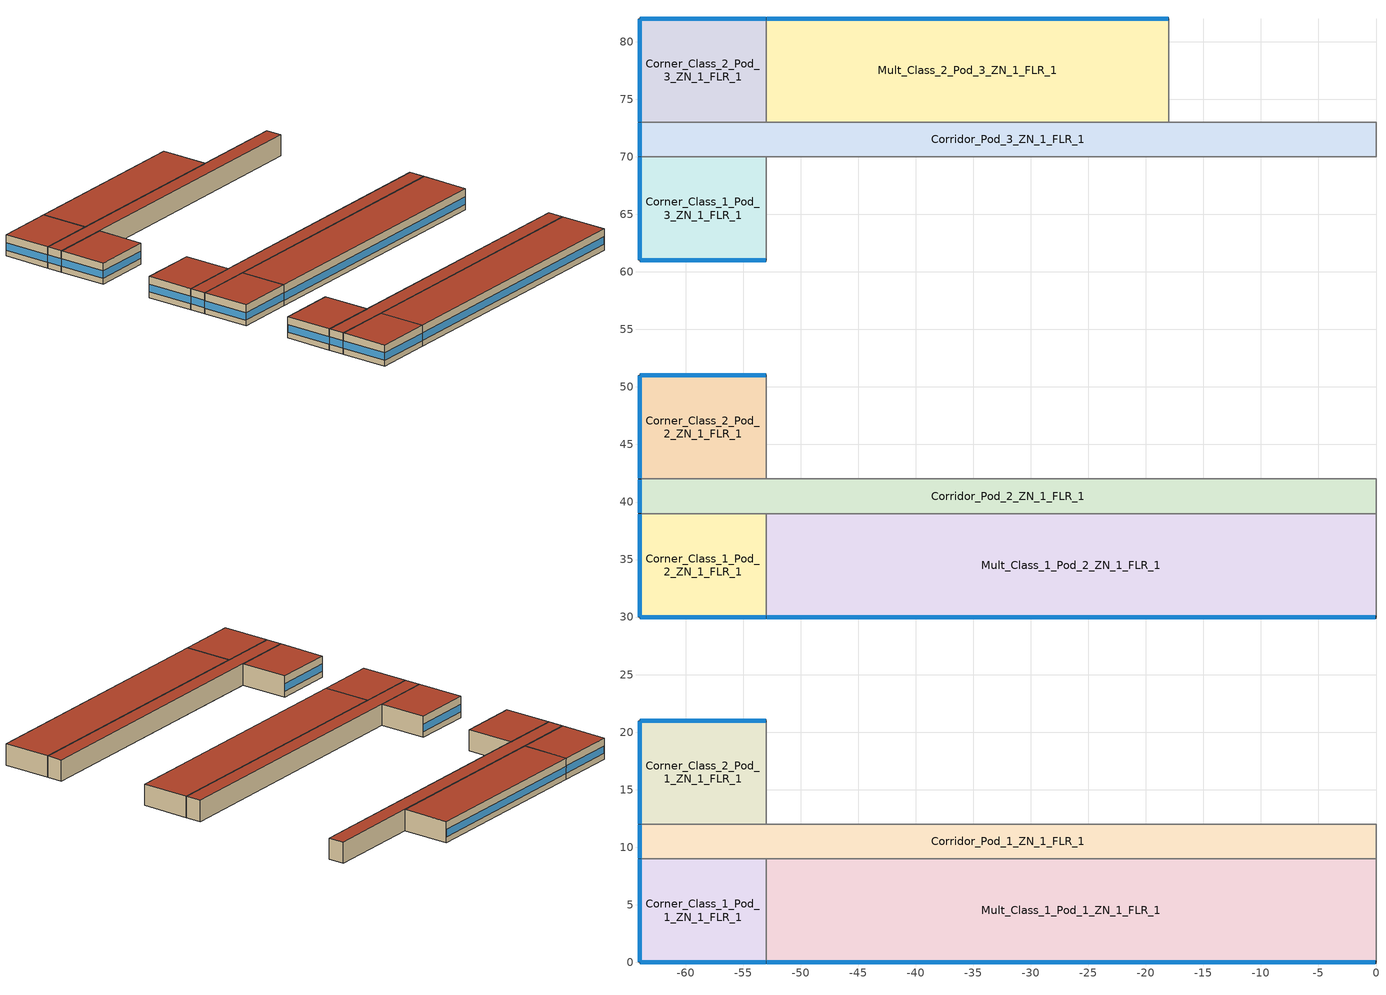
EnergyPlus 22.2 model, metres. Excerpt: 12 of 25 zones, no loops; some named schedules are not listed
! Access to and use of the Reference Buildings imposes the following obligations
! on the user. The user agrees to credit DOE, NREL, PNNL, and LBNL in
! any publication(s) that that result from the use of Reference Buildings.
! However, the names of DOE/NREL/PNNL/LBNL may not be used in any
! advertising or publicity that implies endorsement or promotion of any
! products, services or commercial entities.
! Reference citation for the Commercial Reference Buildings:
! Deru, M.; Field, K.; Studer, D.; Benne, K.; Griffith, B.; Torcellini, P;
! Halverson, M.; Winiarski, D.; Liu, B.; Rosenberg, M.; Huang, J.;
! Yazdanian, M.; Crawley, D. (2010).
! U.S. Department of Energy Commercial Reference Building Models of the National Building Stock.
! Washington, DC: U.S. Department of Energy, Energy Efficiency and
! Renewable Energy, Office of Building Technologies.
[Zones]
Corner_Class_1_Pod_1_ZN_1_FLR_1
 floor ground (ext-slab): -64,9 -53,9 -53,0 -64,0 z0
 wall outside (Steel Frame Non-res Ext Wall): -64,9 -64,0 -53,0 z0:4
 wall to Mult_Class_1_Pod_1_ZN_1_FLR_1 (int-walls): -53,0 -53,9 z0:4
 wall to Corridor_Pod_1_ZN_1_FLR_1 (int-walls): -53,9 -64,9 z0:4
 window (Window Non-res Fixed): -63.95,0 -53.05,0 z1.1:2.51; -64,8.95 -64,0.05 z1.1:2.52
 roof outside (IEAD Non-res Roof): -64,0 -53,0 -53,9 -64,9 z4
Corner_Class_1_Pod_2_ZN_1_FLR_1
 floor ground (ext-slab): -64,39 -53,39 -53,30 -64,30 z0
 wall outside (Steel Frame Non-res Ext Wall): -64,39 -64,30 -53,30 z0:4
 wall to Mult_Class_1_Pod_2_ZN_1_FLR_1 (int-walls): -53,30 -53,39 z0:4
 wall to Corridor_Pod_2_ZN_1_FLR_1 (int-walls): -53,39 -64,39 z0:4
 window (Window Non-res Fixed): -63.95,30 -53.05,30 z1.1:2.51; -64,38.95 -64,30.05 z1.1:2.52
 roof outside (IEAD Non-res Roof): -64,30 -53,30 -53,39 -64,39 z4
Corner_Class_1_Pod_3_ZN_1_FLR_1
 floor ground (ext-slab): -64,70 -53,70 -53,61 -64,61 z0
 wall outside (Steel Frame Non-res Ext Wall): -64,70 -64,61 -53,61 z0:4
 wall to Mult_Class_1_Pod_3_ZN_1_FLR_1 (int-walls): -53,61 -53,70 z0:4
 wall to Corridor_Pod_3_ZN_1_FLR_1 (int-walls): -53,70 -64,70 z0:4
 window (Window Non-res Fixed): -63.95,61 -53.05,61 z1.1:2.51; -64,69.95 -64,61.05 z1.1:2.52
 roof outside (IEAD Non-res Roof): -64,61 -53,61 -53,70 -64,70 z4
Corner_Class_2_Pod_1_ZN_1_FLR_1
 floor ground (ext-slab): -64,21 -53,21 -53,12 -64,12 z0
 wall outside (Steel Frame Non-res Ext Wall): -53,21 -64,21 -64,12 z0:4
 wall to Corridor_Pod_1_ZN_1_FLR_1 (int-walls): -64,12 -53,12 z0:4
 wall to Mult_Class_2_Pod_1_ZN_1_FLR_1 (int-walls): -53,12 -53,21 z0:4
 window (Window Non-res Fixed): -53.05,21 -63.95,21 z1.1:2.51; -64,20.95 -64,12.05 z1.1:2.52
 roof outside (IEAD Non-res Roof): -64,12 -53,12 -53,21 -64,21 z4
Corner_Class_2_Pod_2_ZN_1_FLR_1
 floor ground (ext-slab): -64,51 -53,51 -53,42 -64,42 z0
 wall outside (Steel Frame Non-res Ext Wall): -53,51 -64,51 -64,42 z0:4
 wall to Corridor_Pod_2_ZN_1_FLR_1 (int-walls): -64,42 -53,42 z0:4
 wall to Mult_Class_2_Pod_2_ZN_1_FLR_1 (int-walls): -53,42 -53,51 z0:4
 window (Window Non-res Fixed): -53.05,51 -63.95,51 z1.1:2.51; -64,50.95 -64,42.05 z1.1:2.52
 roof outside (IEAD Non-res Roof): -64,42 -53,42 -53,51 -64,51 z4
Corner_Class_2_Pod_3_ZN_1_FLR_1
 floor ground (ext-slab): -64,82 -53,82 -53,73 -64,73 z0
 wall outside (Steel Frame Non-res Ext Wall): -53,82 -64,82 -64,73 z0:4
 wall to Corridor_Pod_3_ZN_1_FLR_1 (int-walls): -64,73 -53,73 z0:4
 wall to Mult_Class_2_Pod_3_ZN_1_FLR_1 (int-walls): -53,73 -53,82 z0:4
 window (Window Non-res Fixed): -53.05,82 -63.95,82 z1.1:2.51; -64,81.95 -64,73.05 z1.1:2.52
 roof outside (IEAD Non-res Roof): -64,73 -53,73 -53,82 -64,82 z4
Corridor_Pod_1_ZN_1_FLR_1
 floor ground (ext-slab): -64,12 0,12 0,9 -64,9 z0
 wall outside (Steel Frame Non-res Ext Wall): -64,12 -64,9 z0:4
 wall to Mult_Class_1_Pod_1_ZN_1_FLR_1 (int-walls): -53,9 0,9 z0:4
 wall to Main_Corridor_ZN_1_FLR_1 (int-walls): 0,9 0,12 z0:4
 wall to Mult_Class_2_Pod_1_ZN_1_FLR_1 (int-walls): 0,12 -53,12 z0:4
 window (Window Non-res Fixed): -64,11.95 -64,9.05 z1.1:2.55
 roof outside (IEAD Non-res Roof): -64,9 0,9 0,12 -64,12 z4
Corridor_Pod_2_ZN_1_FLR_1
 floor ground (ext-slab): -64,42 0,42 0,39 -64,39 z0
 wall outside (Steel Frame Non-res Ext Wall): -64,42 -64,39 z0:4
 wall to Mult_Class_1_Pod_2_ZN_1_FLR_1 (int-walls): -53,39 0,39 z0:4
 wall to Main_Corridor_ZN_1_FLR_1 (int-walls): 0,39 0,42 z0:4
 wall to Mult_Class_2_Pod_2_ZN_1_FLR_1 (int-walls): 0,42 -53,42 z0:4
 window (Window Non-res Fixed): -64,41.95 -64,39.05 z1.1:2.55
 roof outside (IEAD Non-res Roof): -64,39 0,39 0,42 -64,42 z4
Corridor_Pod_3_ZN_1_FLR_1
 floor ground (ext-slab): -64,73 0,73 0,70 -64,70 z0
 wall outside (Steel Frame Non-res Ext Wall): -64,73 -64,70 z0:4
 wall to Mult_Class_1_Pod_3_ZN_1_FLR_1 (int-walls): -53,70 0,70 z0:4
 wall to Library_Media_Center_ZN_1_FLR_1 (int-walls): 0,70 0,73 z0:4
 wall to Computer_Class_ZN_1_FLR_1 (int-walls): 0,73 -18,73 z0:4
 wall to Mult_Class_2_Pod_3_ZN_1_FLR_1 (int-walls): -18,73 -53,73 z0:4
 window (Window Non-res Fixed): -64,72.95 -64,70.05 z1.1:2.55
 roof outside (IEAD Non-res Roof): -64,70 0,70 0,73 -64,73 z4
Mult_Class_1_Pod_1_ZN_1_FLR_1
 floor ground (ext-slab): -53,9 0,9 0,0 -53,0 z0
 wall outside (Steel Frame Non-res Ext Wall): -53,0 0,0 z0:4
 wall to Lobby_ZN_1_FLR_1 (int-walls): 0,0 0,9 z0:4
 window (Window Non-res Fixed): -52.95,0 -0.05,0 z1.1:2.5
 roof outside (IEAD Non-res Roof): -53,0 0,0 0,9 -53,9 z4
Mult_Class_1_Pod_2_ZN_1_FLR_1
 floor ground (ext-slab): -53,39 0,39 0,30 -53,30 z0
 wall outside (Steel Frame Non-res Ext Wall): -53,30 0,30 z0:4
 wall to Main_Corridor_ZN_1_FLR_1 (int-walls): 0,30 0,39 z0:4
 window (Window Non-res Fixed): -52.95,30 -0.05,30 z1.1:2.5
 roof outside (IEAD Non-res Roof): -53,30 0,30 0,39 -53,39 z4
Mult_Class_2_Pod_3_ZN_1_FLR_1
 floor ground (ext-slab): -53,82 -18,82 -18,73 -53,73 z0
 wall outside (Steel Frame Non-res Ext Wall): -18,82 -53,82 z0:4
 wall to Computer_Class_ZN_1_FLR_1 (int-walls): -18,73 -18,82 z0:4
 window (Window Non-res Fixed): -18.05,82 -52.95,82 z1.1:2.5
 roof outside (IEAD Non-res Roof): -53,73 -18,73 -18,82 -53,82 z4
[Building]
Ref Bldg Primary School Pre1980_v1.3_5.0: North Axis {deg}=0; Terrain=City; Loads Convergence Tolerance Value {W}=0.04; Temperature Convergence Tolerance Value {deltaC}=0.2; Solar Distribution=FullInteriorAndExterior; Maximum Number of Warmup Days=25; Minimum Number of Warmup Days=6
[Site:Location]
USA GA-ATLANTA: Latitude {deg}=33.65; Longitude {deg}=-84.42; Time Zone {hr}=-5; Elevation {m}=315
[SizingPeriod:DesignDay] Day of Month=21; Humidity Condition Type=Wetbulb; Barometric Pressure {Pa}=97598; Rain Indicator=No; Snow Indicator=No; Daylight Saving Time Indicator=No; Solar Model Indicator=ASHRAEClearSky
Name | Month | Day Type | Maximum Dry-Bulb Temperature {C} | Daily Dry-Bulb Temperature Range {deltaC} | Wetbulb or DewPoint at Maximum Dry-Bulb {C} | Wind Speed {m/s} | Wind Direction {deg} | Sky Clearness
ATLANTA Ann Htg 99.6% Condns DB | 1 | WinterDesignDay | -7.3 | 0 | -7.3 | 5.3 | 320 | 0
ATLANTA Ann Clg .4% Condns WB=>MDB | 7 | SummerDesignDay | 31.4 | 9.7 | 25.2 | 4 | 300 | 1
[Site:WaterMainsTemperature]
Calculation Method=CORRELATION; Annual Average Outdoor Air Temperature {C}=15.83; Maximum Difference In Monthly Average Outdoor Air Temperatures {deltaC}=20.5
[Site:GroundTemperature:BuildingSurface]
19.963, 19.905, 19.939, 20.453, 22.043, 22.528, 22.672, 22.78, 22.808, 21.178, 20.28, 20.042
[Construction]
Steel Frame Non-res Ext Wall: Wood Siding, Steel Frame NonRes Wall Insulation, 1/2IN Gypsum
IEAD Non-res Roof: Roof Membrane, IEAD NonRes Roof Insulation, Metal Decking
ext-slab: HW CONCRETE, CP02 CARPET PAD
int-walls: 1/2IN Gypsum, 1/2IN Gypsum
Window Non-res Fixed: NonRes Fixed Assembly Window
InteriorFurnishings: Std Wood 6inch
[Material] Thermal Absorptance=0.9
Name | Roughness | Thickness {m} | Conductivity {W/m-K} | Density {kg/m3} | Specific Heat {J/kg-K} | Solar Absorptance | Visible Absorptance
Steel Frame NonRes Wall Insulation | MediumRough | 0.0226754 | 0.049 | 265 | 836.8 | 0.7 | 0.7
IEAD NonRes Roof Insulation | MediumRough | 0.0739805 | 0.049 | 265 | 836.8 | 0.7 | 0.7
Std Wood 6inch | MediumSmooth | 0.15 | 0.12 | 540 | 1210 | 0.7 | 0.7
Wood Siding | MediumSmooth | 0.01 | 0.11 | 544.62 | 1210 | 0.78 | 0.78
1/2IN Gypsum | Smooth | 0.0127 | 0.16 | 784.9 | 830 | 0.92 | 0.92
HW CONCRETE | Rough | 0.1016 | 1.311 | 2240 | 836.8 | 0.7 | 0.7
Roof Membrane | VeryRough | 0.0095 | 0.16 | 1121.29 | 1460 | 0.7 | 0.7
Metal Decking | MediumSmooth | 0.0015 | 45.006 | 7680 | 418.4 | 0.7 | 0.3
[WindowMaterial:SimpleGlazingSystem]
NonRes Fixed Assembly Window: U-Factor {W/m2-K}=6.92716; Solar Heat Gain Coefficient=0.54
[Material:NoMass]
CP02 CARPET PAD: Roughness=VeryRough; Thermal Resistance {m2-K/W}=0.2165; Thermal Absorptance=0.9; Solar Absorptance=0.7; Visible Absorptance=0.8
[Zone] Type=1; Multiplier=1; Floor Area {m2}=autocalculate; Part of Total Floor Area=Yes
Corner_Class_1_Pod_1_ZN_1_FLR_1; Corner_Class_1_Pod_2_ZN_1_FLR_1; Corner_Class_1_Pod_3_ZN_1_FLR_1; Corner_Class_2_Pod_1_ZN_1_FLR_1; Corner_Class_2_Pod_2_ZN_1_FLR_1; Corner_Class_2_Pod_3_ZN_1_FLR_1; Corridor_Pod_1_ZN_1_FLR_1; Corridor_Pod_2_ZN_1_FLR_1; Corridor_Pod_3_ZN_1_FLR_1; Mult_Class_1_Pod_1_ZN_1_FLR_1; Mult_Class_1_Pod_2_ZN_1_FLR_1; Mult_Class_2_Pod_3_ZN_1_FLR_1
[People] Number of People Schedule=BLDG_OCC_SCH; Number of People Calculation Method=Area/Person; Fraction Radiant=0.3; Sensible Heat Fraction=AUTOCALCULATE; Activity Level Schedule=ACTIVITY_SCH; Enable ASHRAE 55 Comfort Warnings=No; Mean Radiant Temperature Calculation Type=ZoneAveraged; Work Efficiency Schedule=WORK_EFF_SCH; Clothing Insulation Calculation Method=ClothingInsulationSchedule; Clothing Insulation Schedule=CLOTHING_SCH; Air Velocity Schedule=AIR_VELO_SCH; Thermal Comfort Model 1 Type=FANGER
Name | Zone or ZoneList or Space or SpaceList | Floor Area per Person {m2/person}
Corner_Class_1_Pod_1_ZN_1_FLR_1 People | Corner_Class_1_Pod_1_ZN_1_FLR_1 | 4
Corner_Class_1_Pod_2_ZN_1_FLR_1 People | Corner_Class_1_Pod_2_ZN_1_FLR_1 | 4
Corner_Class_1_Pod_3_ZN_1_FLR_1 People | Corner_Class_1_Pod_3_ZN_1_FLR_1 | 4
Corner_Class_2_Pod_1_ZN_1_FLR_1 People | Corner_Class_2_Pod_1_ZN_1_FLR_1 | 4
Corner_Class_2_Pod_2_ZN_1_FLR_1 People | Corner_Class_2_Pod_2_ZN_1_FLR_1 | 4
Corner_Class_2_Pod_3_ZN_1_FLR_1 People | Corner_Class_2_Pod_3_ZN_1_FLR_1 | 4
Corridor_Pod_1_ZN_1_FLR_1 People | Corridor_Pod_1_ZN_1_FLR_1 | 10
Corridor_Pod_2_ZN_1_FLR_1 People | Corridor_Pod_2_ZN_1_FLR_1 | 10
Corridor_Pod_3_ZN_1_FLR_1 People | Corridor_Pod_3_ZN_1_FLR_1 | 10
Mult_Class_1_Pod_1_ZN_1_FLR_1 People | Mult_Class_1_Pod_1_ZN_1_FLR_1 | 4
Mult_Class_1_Pod_2_ZN_1_FLR_1 People | Mult_Class_1_Pod_2_ZN_1_FLR_1 | 4
Mult_Class_2_Pod_3_ZN_1_FLR_1 People | Mult_Class_2_Pod_3_ZN_1_FLR_1 | 4
[Lights] Schedule=BLDG_LIGHT_SCH; Design Level Calculation Method=Watts/Area; Watts per Zone Floor Area {W/m2}=21.52; Return Air Fraction=0; Fraction Radiant=0.37; Fraction Visible=0.2; Fraction Replaceable=1; Return Air Fraction Calculated from Plenum Temperature=No
Name | Zone or ZoneList or Space or SpaceList
Corner_Class_1_Pod_1_ZN_1_FLR_1_Lights | Corner_Class_1_Pod_1_ZN_1_FLR_1
Corner_Class_1_Pod_2_ZN_1_FLR_1_Lights | Corner_Class_1_Pod_2_ZN_1_FLR_1
Corner_Class_1_Pod_3_ZN_1_FLR_1_Lights | Corner_Class_1_Pod_3_ZN_1_FLR_1
Corner_Class_2_Pod_1_ZN_1_FLR_1_Lights | Corner_Class_2_Pod_1_ZN_1_FLR_1
Corner_Class_2_Pod_2_ZN_1_FLR_1_Lights | Corner_Class_2_Pod_2_ZN_1_FLR_1
Corner_Class_2_Pod_3_ZN_1_FLR_1_Lights | Corner_Class_2_Pod_3_ZN_1_FLR_1
Corridor_Pod_1_ZN_1_FLR_1_Lights | Corridor_Pod_1_ZN_1_FLR_1
Corridor_Pod_2_ZN_1_FLR_1_Lights | Corridor_Pod_2_ZN_1_FLR_1
Corridor_Pod_3_ZN_1_FLR_1_Lights | Corridor_Pod_3_ZN_1_FLR_1
Mult_Class_1_Pod_1_ZN_1_FLR_1_Lights | Mult_Class_1_Pod_1_ZN_1_FLR_1
Mult_Class_1_Pod_2_ZN_1_FLR_1_Lights | Mult_Class_1_Pod_2_ZN_1_FLR_1
Mult_Class_2_Pod_3_ZN_1_FLR_1_Lights | Mult_Class_2_Pod_3_ZN_1_FLR_1
[ElectricEquipment] Schedule=BLDG_EQUIP_SCH; Design Level Calculation Method=Watts/Area; Fraction Latent=0; Fraction Radiant=0.5; Fraction Lost=0
Name | Zone or ZoneList or Space or SpaceList | Watts per Zone Floor Area {W/m2}
Corner_Class_1_Pod_1_ZN_1_FLR_1_PlugMisc_Equip | Corner_Class_1_Pod_1_ZN_1_FLR_1 | 15
Corner_Class_1_Pod_2_ZN_1_FLR_1_PlugMisc_Equip | Corner_Class_1_Pod_2_ZN_1_FLR_1 | 15
Corner_Class_1_Pod_3_ZN_1_FLR_1_PlugMisc_Equip | Corner_Class_1_Pod_3_ZN_1_FLR_1 | 15
Corner_Class_2_Pod_1_ZN_1_FLR_1_PlugMisc_Equip | Corner_Class_2_Pod_1_ZN_1_FLR_1 | 15
Corner_Class_2_Pod_2_ZN_1_FLR_1_PlugMisc_Equip | Corner_Class_2_Pod_2_ZN_1_FLR_1 | 15
Corner_Class_2_Pod_3_ZN_1_FLR_1_PlugMisc_Equip | Corner_Class_2_Pod_3_ZN_1_FLR_1 | 15
Corridor_Pod_1_ZN_1_FLR_1_PlugMisc_Equip | Corridor_Pod_1_ZN_1_FLR_1 | 4
Corridor_Pod_2_ZN_1_FLR_1_PlugMisc_Equip | Corridor_Pod_2_ZN_1_FLR_1 | 4
Corridor_Pod_3_ZN_1_FLR_1_PlugMisc_Equip | Corridor_Pod_3_ZN_1_FLR_1 | 4
Mult_Class_1_Pod_1_ZN_1_FLR_1_PlugMisc_Equip | Mult_Class_1_Pod_1_ZN_1_FLR_1 | 15
Mult_Class_1_Pod_2_ZN_1_FLR_1_PlugMisc_Equip | Mult_Class_1_Pod_2_ZN_1_FLR_1 | 15
Mult_Class_2_Pod_3_ZN_1_FLR_1_PlugMisc_Equip | Mult_Class_2_Pod_3_ZN_1_FLR_1 | 15
[Exterior:Lights]
Exterior Facade Lighting: Schedule=ALWAYS_ON; Design Level {W}=10519; Control Option=AstronomicalClock
[ZoneInfiltration:DesignFlowRate] Schedule=INFIL_SCH; Design Flow Rate Calculation Method=Flow/ExteriorWallArea; Flow Rate per Exterior Surface Area {m3/s-m2}=0.001133; Constant Term Coefficient=1; Temperature Term Coefficient=0; Velocity Term Coefficient=0; Velocity Squared Term Coefficient=0
Name | Zone or ZoneList or Space or SpaceList
Corner_Class_1_Pod_1_ZN_1_FLR_1_Infiltration | Corner_Class_1_Pod_1_ZN_1_FLR_1
Corner_Class_1_Pod_2_ZN_1_FLR_1_Infiltration | Corner_Class_1_Pod_2_ZN_1_FLR_1
Corner_Class_1_Pod_3_ZN_1_FLR_1_Infiltration | Corner_Class_1_Pod_3_ZN_1_FLR_1
Corner_Class_2_Pod_1_ZN_1_FLR_1_Infiltration | Corner_Class_2_Pod_1_ZN_1_FLR_1
Corner_Class_2_Pod_2_ZN_1_FLR_1_Infiltration | Corner_Class_2_Pod_2_ZN_1_FLR_1
Corner_Class_2_Pod_3_ZN_1_FLR_1_Infiltration | Corner_Class_2_Pod_3_ZN_1_FLR_1
Corridor_Pod_1_ZN_1_FLR_1_Infiltration | Corridor_Pod_1_ZN_1_FLR_1
Corridor_Pod_2_ZN_1_FLR_1_Infiltration | Corridor_Pod_2_ZN_1_FLR_1
Corridor_Pod_3_ZN_1_FLR_1_Infiltration | Corridor_Pod_3_ZN_1_FLR_1
Mult_Class_1_Pod_1_ZN_1_FLR_1_Infiltration | Mult_Class_1_Pod_1_ZN_1_FLR_1
Mult_Class_1_Pod_2_ZN_1_FLR_1_Infiltration | Mult_Class_1_Pod_2_ZN_1_FLR_1
Mult_Class_2_Pod_3_ZN_1_FLR_1_Infiltration | Mult_Class_2_Pod_3_ZN_1_FLR_1
[InternalMass] Construction=InteriorFurnishings
Name | Zone or ZoneList | Surface Area {m2}
Corner_Class_1_Pod_1_ZN_1_FLR_1 Internal Mass | Corner_Class_1_Pod_1_ZN_1_FLR_1 | 198
Corner_Class_1_Pod_2_ZN_1_FLR_1 Internal Mass | Corner_Class_1_Pod_2_ZN_1_FLR_1 | 198
Corner_Class_1_Pod_3_ZN_1_FLR_1 Internal Mass | Corner_Class_1_Pod_3_ZN_1_FLR_1 | 198
Corner_Class_2_Pod_1_ZN_1_FLR_1 Internal Mass | Corner_Class_2_Pod_1_ZN_1_FLR_1 | 198
Corner_Class_2_Pod_2_ZN_1_FLR_1 Internal Mass | Corner_Class_2_Pod_2_ZN_1_FLR_1 | 198
Corner_Class_2_Pod_3_ZN_1_FLR_1 Internal Mass | Corner_Class_2_Pod_3_ZN_1_FLR_1 | 198
Corridor_Pod_1_ZN_1_FLR_1 Internal Mass | Corridor_Pod_1_ZN_1_FLR_1 | 384
Corridor_Pod_2_ZN_1_FLR_1 Internal Mass | Corridor_Pod_2_ZN_1_FLR_1 | 384
Corridor_Pod_3_ZN_1_FLR_1 Internal Mass | Corridor_Pod_3_ZN_1_FLR_1 | 384
Mult_Class_1_Pod_1_ZN_1_FLR_1 Internal Mass | Mult_Class_1_Pod_1_ZN_1_FLR_1 | 954
Mult_Class_1_Pod_2_ZN_1_FLR_1 Internal Mass | Mult_Class_1_Pod_2_ZN_1_FLR_1 | 954
Mult_Class_2_Pod_3_ZN_1_FLR_1 Internal Mass | Mult_Class_2_Pod_3_ZN_1_FLR_1 | 630
[AvailabilityManager:NightCycle] Applicability Schedule=ALWAYS_ON; Fan Schedule=HVACOperationSchd; Control Type=CycleOnAny; Thermostat Tolerance {deltaC}=1; Cycling Run Time Control Type=FixedRunTime; Cycling Run Time {s}=1800
PSZ-AC_1:6 Availability Manager; PSZ-AC_2:5 Availability Manager; PSZ-AC_2:7 Availability Manager; VAV_OTHER Availability Manager; VAV_POD_1 Availability Manager; VAV_POD_2 Availability Manager; VAV_POD_3 Availability Manager
[UtilityCost:Tariff]
Name | Output Meter | Conversion Factor Choice | Season Schedule | Demand Window Length | Monthly Charge or Variable | Group
GeorgiaPow_PLL-3_PowerLightLarge | Electricity:Facility | kWh | GeorgiaPowerSeasonSchedule | HalfHour | 15.75 | Comm Elect
GeorgiaPow_PLM-3_PowerLightMedium; GeorgiaPow_PLS-3_PowerLightSmall | Electricity:Facility | kWh | GeorgiaPowerSeasonSchedule | HalfHour | 14 | Comm Elect
GeorgiaPow_GS-2_GeneralService | Electricity:Facility | kWh | GeorgiaPowerSeasonSchedule |  | 13.25 | Comm Elect
GA_EIAMonthlyRateGas | NaturalGas:Facility | MCF |  |  | 0 | Comm Gas
[UtilityCost:Charge:Block] Source Variable=totalEnergy; Season=Annual; Category Variable=EnergyCharges
Name | Utility Cost Charge Block | Tariff | Block Size 1 Value or Variable | Block 1 Cost per Unit Value or Variable | Block Size 2 Value or Variable | Block 2 Cost per Unit Value or Variable | Block Size 3 Value or Variable | Block 3 Cost per Unit Value or Variable | Block Size 4 Value or Variable | Block 4 Cost per Unit Value or Variable | Block Size Multiplier Value or Variable
 | AnnualEnergyCharge | GeorgiaPow_PLL-3_PowerLightLarge | 3000 | 0.10099 | 7000 | 0.09186 | 190000 | 0.0786 | remaining | 0.06096
 | AnnualaddedEnergyCharge | GeorgiaPow_PLL-3_PowerLightLarge | 200 | 0 | 200 | 0.0104 | 200 | 0.00822 | remaining | 0.00594 | TotalDemand
 | AnnualEnergyCharge | GeorgiaPow_PLM-3_PowerLightMedium | 3000 | 0.08757 | 7000 | 0.08026 | 190000 | 0.0691 | remaining | 0.05355
 | AnnualaddedEnergyCharge | GeorgiaPow_PLM-3_PowerLightMedium | 200 | 0 | 200 | 0.00892 | 200 | 0.00672 | remaining | 0.00586 | TotalDemand
 | AnnualEnergyCharge | GeorgiaPow_PLS-3_PowerLightSmall | 25 | 0 | 2975 | 0.08808 | 7000 | 0.08367 | remaining | 0.0722
 | AnnualaddedEnergyCharge | GeorgiaPow_PLS-3_PowerLightSmall | 200 | 0 | 200 | 0.0089 | 200 | 0.0067 | remaining | 0.00586 | TotalDemand
 | AnnualEnergyCharge | GeorgiaPow_GS-2_GeneralService | 25 | 0 | remaining | 0.08327
[UtilityCost:Charge:Simple]
Name | Utility Cost Charge Simple | Tariff | Source Variable | Season | Category Variable | Cost per Unit Value or Variable
 | SummerFuelCostRiderEnergyCharge | GeorgiaPow_PLL-3_PowerLightLarge | TotalEnergy | Summer | EnergyCharges | 0.019843
 | WinterFuelCostRiderEnergyCharge | GeorgiaPow_PLL-3_PowerLightLarge | TotalEnergy | Winter | EnergyCharges | 0.016524
 | TaxofSevenPercent | GeorgiaPow_PLL-3_PowerLightLarge | SubTotal | Annual | Taxes | 0.07
 | SummerFuelCostRiderEnergyCharge | GeorgiaPow_PLM-3_PowerLightMedium | TotalEnergy | Summer | EnergyCharges | 0.019843
 | WinterFuelCostRiderEnergyCharge | GeorgiaPow_PLM-3_PowerLightMedium | TotalEnergy | Winter | EnergyCharges | 0.016524
 | TaxofSevenPercent | GeorgiaPow_PLM-3_PowerLightMedium | SubTotal | Annual | Taxes | 0.07
 | SummerFuelCostRiderEnergyCharge | GeorgiaPow_PLS-3_PowerLightSmall | TotalEnergy | Summer | EnergyCharges | 0.019843
 | WinterFuelCostRiderEnergyCharge | GeorgiaPow_PLS-3_PowerLightSmall | TotalEnergy | Winter | EnergyCharges | 0.016524
 | TaxofSevenPercent | GeorgiaPow_PLS-3_PowerLightSmall | SubTotal | Annual | Taxes | 0.07
 | SummerFuelCostRiderEnergyCharge | GeorgiaPow_GS-2_GeneralService | TotalEnergy | Summer | EnergyCharges | 0.019843
 | WinterFuelCostRiderEnergyCharge | GeorgiaPow_GS-2_GeneralService | TotalEnergy | Winter | EnergyCharges | 0.016524
 | TaxofSevenPercent | GeorgiaPow_GS-2_GeneralService | SubTotal | Annual | Taxes | 0.07
 | MonthlyRateGasCharge | GA_EIAMonthlyRateGas | totalEnergy | Annual | EnergyCharges | GA_MonthlyGasRates
 | TaxofSixPercent | GA_EIAMonthlyRateGas | SubTotal | Annual | Taxes | 0.06
